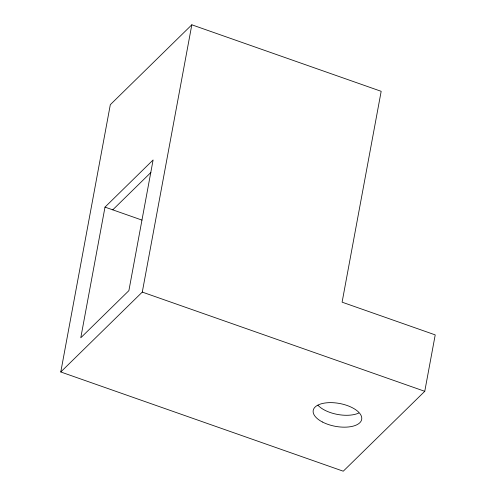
<?xml version="1.0" encoding="UTF-8"?>
<svg xmlns="http://www.w3.org/2000/svg" width="496" height="496" viewBox="0 0 496 496"><rect width="100%" height="100%" fill="white"/><g stroke="black" fill="none" stroke-linecap="round" stroke-linejoin="round"><path stroke-width="0.74" d="M60.779 371.975L110.317 104.687L191.822 24.8L381.176 91.314L342.097 302.176L435.221 334.887L424.762 391.313L343.257 471.2L60.779 371.975L142.284 292.088L191.822 24.8M105.003 207.111L80.78 337.788L128.886 290.644L153.103 159.966L105.003 207.111L141.974 220.1M112.759 209.839L150.914 172.447M142.284 292.088L424.762 391.313M358.751 413.044A24.651 11.613 10.5 0 1 317.911 405.195M322.369 421.978A24.651 11.613 10.5 0 0 361.528 420.044A24.651 11.613 10.5 0 0 328.445 402.684A24.651 11.613 10.5 0 0 322.369 421.978"/></g></svg>
